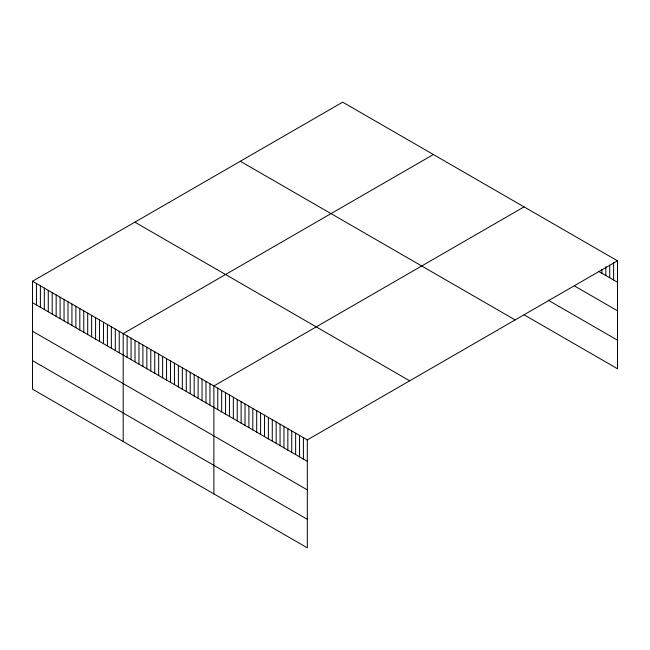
<?xml version="1.0" encoding="UTF-8"?>
<svg xmlns="http://www.w3.org/2000/svg" width="650" height="650" viewBox="0 0 650 650"><rect width="100%" height="100%" fill="white"/><g stroke="black" fill="none" stroke-linecap="round" stroke-linejoin="round"><path stroke-width="0.97" d="M617.5 260.829L307.312 439.912L307.312 547.836L32.5 389.171L32.5 281.255L342.688 102.164L617.5 260.829L617.5 368.745L524.062 314.803M433.379 154.521L123.191 333.613L123.191 441.529M524.062 206.879L213.874 385.97L213.874 493.886M598.812 271.464L617.5 282.254M574.673 286.073L617.5 310.798M548.202 300.194L617.5 340.202M240.329 161.265L515.141 319.922M134.859 222.154L409.671 380.819M32.5 281.255L307.312 439.912M32.5 302.681L307.312 461.337M32.5 331.224L307.312 489.881M32.5 360.628L307.312 519.293M613.608 262.478L613.608 280.004M609.716 265.094L609.716 277.753M605.824 266.744L605.824 275.511M601.924 269.368L601.924 273.26M303.42 437.669L303.42 459.087M299.528 435.419L299.528 456.844M295.628 433.168L295.628 454.594M291.736 430.926L291.736 452.351M287.844 428.675L287.844 450.101M283.952 426.424L283.952 447.85M280.061 424.182L280.061 445.608M276.169 421.931L276.169 443.357M272.269 419.681L272.269 441.106M268.377 417.438L268.377 438.864M264.485 415.188L264.485 436.613M260.593 412.945L260.593 434.363M256.701 410.694L256.701 432.12M252.809 408.444L252.809 429.869M248.909 406.201L248.909 427.627M245.018 403.951L245.018 425.376M241.126 401.7L241.126 423.126M237.234 399.457L237.234 420.883M233.342 397.207L233.342 418.632M229.45 394.956L229.45 416.382M225.558 392.714L225.558 414.139M221.658 390.463L221.658 411.889M217.766 388.221L217.766 409.638M209.934 383.695L209.934 405.121M205.985 381.42L205.985 402.838M202.044 379.137L202.044 400.562M198.104 376.862L198.104 398.287M194.163 374.587L194.163 396.012M190.214 372.312L190.214 393.738M186.274 370.037L186.274 391.463M182.333 367.754L182.333 389.179M178.393 365.479L178.393 386.904M174.444 363.204L174.444 384.629M170.503 360.929L170.503 382.354M166.562 358.654L166.562 380.079M162.614 356.379L162.614 377.796M158.673 354.096L158.673 375.521M154.732 351.821L154.732 373.246M150.792 349.546L150.792 370.971M146.843 347.271L146.843 368.696M142.903 344.996L142.903 366.421M138.962 342.721L138.962 364.138M135.013 340.438L135.013 361.863M131.072 338.162L131.072 359.588M127.132 335.887L127.132 357.313M119.242 331.338L119.242 352.763M115.302 329.054L115.302 350.48M111.361 326.779L111.361 348.205M107.412 324.504L107.412 345.93M103.472 322.229L103.472 343.655M99.531 319.954L99.531 341.38M95.591 317.679L95.591 339.097M91.642 315.396L91.642 336.822M87.701 313.121L87.701 334.547M83.761 310.846L83.761 332.272M79.812 308.571L79.812 329.997M75.871 306.296L75.871 327.722M71.931 304.021L71.931 325.439M67.99 301.738L67.99 323.164M64.041 299.463L64.041 320.889M60.101 297.188L60.101 318.614M56.16 294.913L56.16 316.339M52.211 292.638L52.211 314.064M48.271 290.355L48.271 311.781M44.33 288.08L44.33 309.506M40.389 285.805L40.389 307.231M36.441 283.53L36.441 304.956"/></g></svg>
